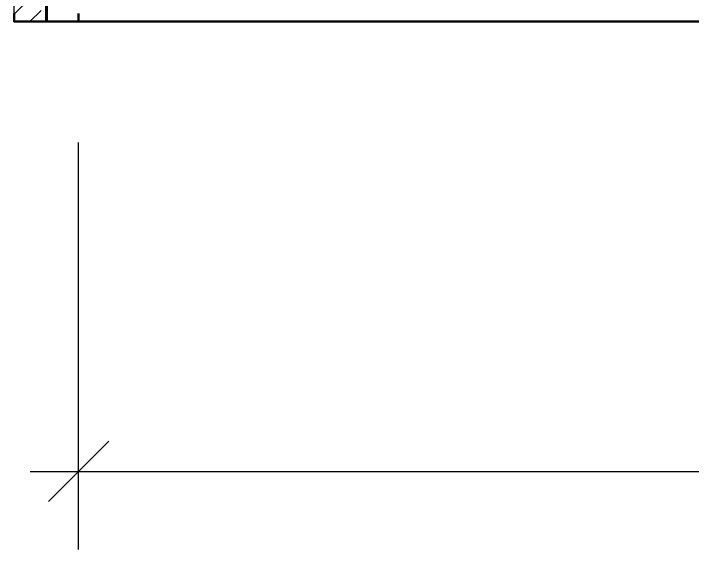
# Model space of a CAD drawing. Header units: millimetres. Extents: x 16345 to 138513, y -2470 to 23828.
# Drawn here: x 117863.7 to 118285.1, y 3867.2 to 4200 of the extents above; entities that cross this region are included whole.
import ezdxf

# ---------------------------------------------------------------- set-up
doc = ezdxf.new("R2010")
doc.units = ezdxf.units.MM
for name, color, linetype, lineweight in [('A-ANNO-DIMS', 7, 'Continuous', 9), ('A-ANNO-DIMS-25', 7, 'Continuous', 9), ('A-WALL', 7, 'Continuous', 9)]:
    doc.layers.add(name, color=color, linetype=linetype, lineweight=lineweight)
for name, color, linetype, lineweight, true_color in [('A-FLOR-FNSH-1', 7, 'Continuous', 30, 0x3c3c3c), ('A-WALL-4', 7, 'Continuous', 40, 0x3c3c3c), ('A-WALL-7', 7, 'Continuous', 30, 0x3c3c3c), ('I-WALL-1', 7, 'Continuous', 9, 0x787878)]:
    doc.layers.add(name, color=color, linetype=linetype, lineweight=lineweight, true_color=true_color)
doc.styles.add('ISOCPEUR_1', font='isocpeur.ttf', dxfattribs={"width": 0.9, "height": 62.5})
doc.dimstyles.new('ISO-2_5_0_9К_БОЛЬШОЙ_1', dxfattribs={"dimscale": 304.8, "dimtxt": 62.248823, "dimasz": 0.123031, "dimexe": 0.098425, "dimexo": 0.246063, "dimgap": 0, "dimtad": 1, "dimdec": 0, "dimrnd": 10, "dimzin": 0, "dimdsep": 46, "dimtxsty": 'ISOCPEUR_1', "dimblk1": 'OBLIQUE', "dimblk2": 'OBLIQUE', "dimsah": 1, "dimcen": 0.09, "dimdle": 0.098425, "dimazin": 0, "dimtfac": 1, "dimtdec": 4, "dimtix": 1, "dimtmove": 0, "dimatfit": 3, "dimfxl": 1, "dimtvp": 1, "dimtolj": 1, "dimtzin": 0, "dimarcsym": 2})

# ---------------------------------------------------------------- blocks, each defined once
blk = doc.blocks.new('DIMBLOCK94-Развертка 2_28-6')
at = {"layer": 'A-ANNO-DIMS-25'}
for p, q in [((125684.09, 4125), (125684.09, 3885.67)), ((117904.09, 3915.67), (117904.09, 4120)), ((125684.09, 3915.67), (125684.09, 4120)), ((117904.09, 3867.19), (117904.09, 3945.67)), ((117874.09, 3915.67), (125714.09, 3915.67))]:
    blk.add_line(p, q, dxfattribs=at)
at = {"layer": 'A-ANNO-DIMS-25', "lineweight": 20}
for p, q in [((117904.09, 3915.67), (117922.84, 3934.42)), ((125684.09, 3915.67), (125702.84, 3934.42)), ((117904.09, 3915.67), (117885.34, 3896.92)), ((125684.09, 3915.67), (125665.34, 3896.92))]:
    blk.add_line(p, q, dxfattribs=at)
at = {"layer": 'A-ANNO-DIMS-25', "color": 0, "insert": (121715.08, 3997.33), "char_height": 62.5, "width": 189.6195, "attachment_point": 1, "line_spacing_factor": 1.149209, "style": 'ISOCPEUR_1'}
blk.add_mtext('7780', dxfattribs=at)
blk = doc.blocks.new('_Oblique')
at = {"color": 0, "linetype": 'ByBlock', "lineweight": -2}
blk.add_line((-0.5, -0.5), (0.5, 0.5), dxfattribs=at)

msp = doc.modelspace()

# ---------------------------------------------------------------- hatches: boundary and pattern name
at = {"layer": 'I-WALL-1'}
h = msp.add_hatch(dxfattribs=at)
h.set_pattern_fill('FP_42', color=256, style=0, pattern_type=2)
h.set_pattern_definition([(45, (120935.087, 0), (-14.25598, 14.25598), []), (45, (120949.343, 0), (-14.25598, 14.25598), [25.202, -5.04, 0.8382, -4.202])])
h.paths.add_polyline_path([(117864.09, 4194.64), (117864.09, 4195), (117884.09, 4195), (117884.09, 5000), (117863.7, 5000), (117863.7, 4194.64)])

# ---------------------------------------------------------------- linework, layer by layer
at = {"layer": 'A-FLOR-FNSH-1'}
for p, q in [((117864.09, 4200), (117864.09, 4195)), ((117864.09, 4195), (125704.98, 4195))]:
    msp.add_line(p, q, dxfattribs=at)
at = {"layer": 'A-WALL'}
msp.add_line((117864.09, 4194.64), (117864.09, 5000), dxfattribs=at)
at = {"layer": 'A-WALL-4'}
msp.add_line((117884.09, 4194.64), (117884.09, 5000), dxfattribs=at)
at = {"layer": 'A-WALL-7'}
msp.add_line((117904.09, 4194.64), (117904.09, 4200), dxfattribs=at)

# ---------------------------------------------------------------- dimensions: what is measured, and where the dimension line sits
at = {"layer": 'A-ANNO-DIMS'}
dim = msp.add_linear_dim(base=(125684.09, 3915.67), p1=(117904.09, 3942.19), p2=(125684.09, 4200), dimstyle='ISO-2_5_0_9К_БОЛЬШОЙ_1', override={"dimpost": '<>', "dimfxl": 7784.270451}, dxfattribs=at)
dim.commit()
dim.dimension.update_dxf_attribs({"geometry": 'DIMBLOCK94-Развертка 2_28-6', "text_midpoint": (121794.09, 3946.92)})

doc.saveas('drawing.dxf')
